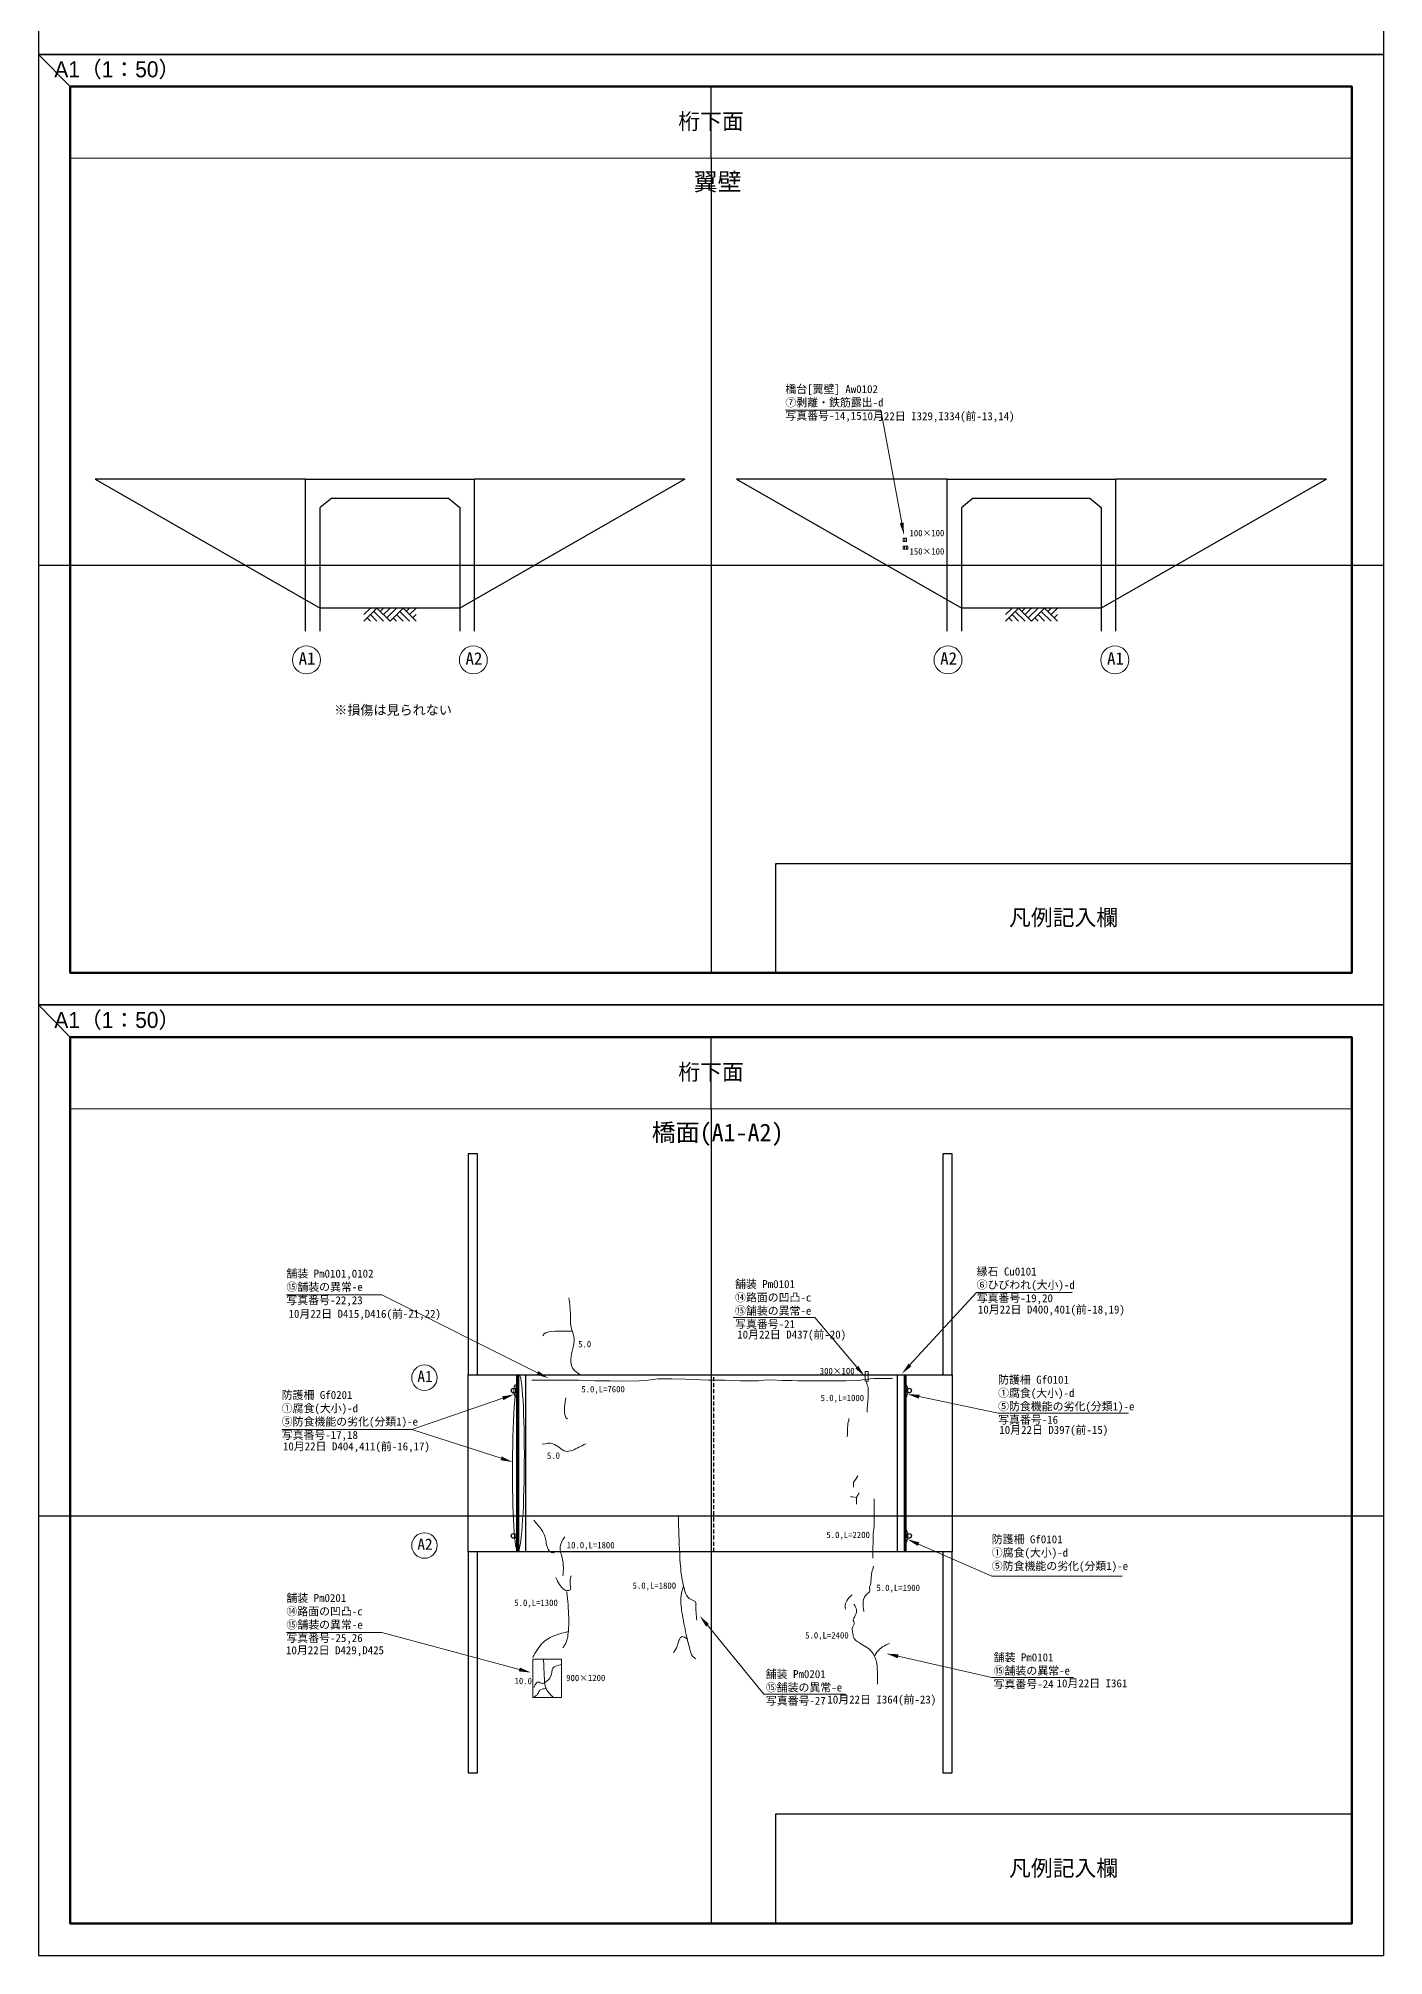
# Model space of a CAD drawing. Header units: millimetres. Extents: x 1462737 to 1504787, y 157083 to 250313.
# Drawn here: x 1462737 to 1504787, y 157083 to 216983 of the extents above; entities that cross this region are included whole.
import ezdxf
from ezdxf import colors
from ezdxf.entities.mleader import LeaderData, LeaderLine
from ezdxf.enums import TextEntityAlignment as Align
from ezdxf.math import Vec2, Vec3

# ---------------------------------------------------------------- set-up
doc = ezdxf.new("R2010")
doc.units = ezdxf.units.MM
doc.linetypes.add('DASHED', pattern=[19.05, 12.7, -6.35])
doc.layers.get('Defpoints').update_dxf_attribs({"color": 4})
for name, color, linetype, lineweight in [('D-DCR-HCH1', 9, 'Continuous', 13), ('D-MTR-FRAM', 7, 'Continuous', 13), ('D-STR', 1, 'Continuous', 25), ('D-STR-DIM', 7, 'Continuous', 13), ('D-STR-HTXT', 7, 'Continuous', 13), ('D-STR-TXT', 7, 'Continuous', 13), ('D-TTL', 2, 'Continuous', 140)]:
    doc.layers.add(name, color=color, linetype=linetype, lineweight=lineweight)
doc.layers.add('ﾀｲﾄﾙ', color=7, linetype='Continuous')
doc.styles.add('MS ゴシック', font='MS Gothic.ttf')
doc.styles.add('MSゴシック', font='MS Gothic.ttf')
doc.styles.get("Standard").update_dxf_attribs({"font": 'arial.ttf'})
doc.styles.add('YOKO_GOTHIC', font='MS Gothic.ttf')

msp = doc.modelspace()

# ---------------------------------------------------------------- linework, layer by layer
at = {"layer": 'D-DCR-HCH1', "color": 1}
for p, q in [((1489818, 201368), (1489818, 201268)), ((1489810, 201121), (1489810, 201021)), ((1489869, 201121), (1489869, 201021))]:
    msp.add_line(p, q, dxfattribs=at)
for points in [[(1489768, 201368), (1489868, 201368), (1489868, 201268), (1489768, 201268)], [(1489767, 201121), (1489917, 201121), (1489917, 201021), (1489767, 201021)], [(1488678, 175332), (1488678, 175032), (1488578, 175032), (1488578, 175332)], [(1478188, 165145), (1479088, 165145), (1479088, 166345), (1478188, 166345)]]:
    msp.add_lwpolyline(points, close=True, dxfattribs=at)
at = {"layer": 'D-DCR-HCH1'}
for points in [[(1489435, 175115), (1489130, 175115), (1488848, 175115), (1488738, 175102), (1488567, 175078), (1488360, 175054), (1487981, 175041), (1487589, 175041), (1487137, 175041), (1486819, 175041), (1486660, 175041), (1486624, 175041), (1486477, 175041), (1486279, 175048), (1485997, 175056), (1485636, 175069), (1485410, 175061), (1485243, 175041), (1485010, 175041), (1484680, 175041), (1484387, 175054), (1484204, 175066), (1484020, 175066), (1483678, 175066), (1482965, 175096), (1482541, 175102), (1482382, 175102), (1482113, 175102), (1481783, 175066), (1481502, 175041), (1481038, 175029), (1480598, 175041), (1480317, 175041), (1480133, 175041), (1479864, 175054), (1479644, 175066), (1479412, 175066), (1479168, 175066), (1478825, 175066), (1478569, 175066), (1478336, 175066), (1478312, 175066), (1478165, 175066)], [(1488065, 173868), (1488065, 173795), (1488040, 173721), (1488028, 173512), (1488028, 173401), (1488016, 173290)], [(1488356, 172071), (1488286, 171966), (1488216, 171878), (1488216, 171843), (1488216, 171791), (1488216, 171721)], [(1488318, 171396), (1488184, 171422), (1488166, 171422), (1488117, 171416)], [(1488311, 171186), (1488311, 171223), (1488311, 171285), (1488311, 171359), (1488324, 171432), (1488385, 171506), (1488385, 171543)], [(1488865, 171353), (1488865, 171071), (1488865, 170744), (1488865, 170682), (1488865, 170522), (1488853, 170399), (1488841, 170350), (1488829, 170276), (1488829, 170202), (1488829, 170141), (1488829, 170030), (1488829, 169932), (1488816, 169882), (1488816, 169506)]]:
    msp.add_lwpolyline(points, dxfattribs=at)
at = {"layer": 'D-DCR-HCH1', "color": 1}
msp.add_lwpolyline([(1488627, 175032), (1488627, 175006), (1488630, 174965), (1488646, 174908), (1488665, 174869), (1488676, 174822), (1488676, 174736), (1488676, 174663), (1488676, 174528), (1488663, 174405), (1488651, 174282), (1488639, 174172), (1488639, 174061)], dxfattribs=at)
for centre, major_axis, ratio in [((1477743, 172466), (18, 2768), 0.06661), ((1477651, 174730), (0, 185), 0.300195), ((1489859, 174730), (0, 185), 0.300195), ((1489858, 170190), (0, 185), 0.300195)]:
    msp.add_ellipse(centre, major_axis=major_axis, ratio=ratio, dxfattribs=at)
for points, knots in [([(1479667, 175233), (1479562, 175307), (1479364, 175448), (1479376, 175924), (1479555, 176314), (1479355, 176721), (1479381, 177133), (1479344, 177455), (1479323, 177635)], [0, 0, 0, 0, 359.667048, 681.828298, 1319.799257, 1556.997944, 1986.798592, 2531.889409, 2531.889409, 2531.889409, 2531.889409]), ([(1479425, 176590), (1479254, 176589), (1478968, 176589), (1478593, 176586), (1478516, 176468), (1478505, 176451)], [0, 0, 0, 0, 537.950639, 897.139322, 955.580675, 955.580675, 955.580675, 955.580675]), ([(1479228, 174513), (1479200, 174374), (1479158, 174165), (1479202, 173916), (1479266, 173863), (1479275, 173856)], [0, 0, 0, 0, 431.77322, 649.444267, 681.737498, 681.737498, 681.737498, 681.737498]), ([(1478487, 173059), (1478603, 173085), (1478879, 173145), (1479189, 172727), (1479581, 172946), (1479779, 173040), (1479853, 173076)], [0, 0, 0, 0, 334.711129, 796.766603, 1221.271801, 1473.763717, 1473.763717, 1473.763717, 1473.763717]), ([(1482741, 170812), (1482753, 170421), (1482774, 169780), (1482816, 168986), (1482927, 168529), (1483025, 168205), (1483300, 168178), (1483282, 167901), (1483300, 167724), (1483317, 167560)], [0, 0, 0, 0, 1175.718054, 1929.671268, 2358.667936, 2616.371922, 2878.521863, 2914.860657, 3418.1306, 3418.1306, 3418.1306, 3418.1306]), ([(1478223, 170683), (1478314, 170580), (1478446, 170429), (1478609, 170139), (1478601, 169891), (1478728, 169684), (1478825, 169668), (1478869, 169660)], [0, 0, 0, 0, 413.394432, 601.836735, 979.860675, 1137.780669, 1265.961538, 1265.961538, 1265.961538, 1265.961538]), ([(1479193, 170166), (1479128, 170069), (1478993, 169866), (1479117, 169529), (1479157, 169226), (1479142, 169037), (1479134, 168950)], [0, 0, 0, 0, 333.532217, 691.590259, 994.999342, 1256.941747, 1256.941747, 1256.941747, 1256.941747]), ([(1479387, 168946), (1479366, 168869), (1479331, 168734), (1479419, 168466), (1479224, 168495), (1479248, 168473), (1479251, 168471)], [0, 0, 0, 0, 263.642163, 461.623356, 536.510183, 548.113924, 548.113924, 548.113924, 548.113924]), ([(1488844, 169249), (1488808, 169131), (1488752, 168943), (1488768, 168707), (1488704, 168578), (1488747, 168462), (1488480, 168304), (1488511, 168046), (1488537, 167833)], [0, 0, 0, 0, 366.499347, 586.676973, 689.211878, 783.293806, 905.159474, 1471.806698, 1471.806698, 1471.806698, 1471.806698]), ([(1478915, 168893), (1478982, 168748), (1479061, 168578), (1479219, 168492), (1479243, 168479)], [0, 0, 0, 0, 454.029497, 534.957323, 534.957323, 534.957323, 534.957323]), ([(1479259, 168443), (1479285, 168176), (1479324, 167768), (1479311, 167218), (1479265, 166882), (1479155, 166733), (1479134, 166703)], [0, 0, 0, 0, 803.269746, 1223.503914, 1664.98891, 1774.663793, 1774.663793, 1774.663793, 1774.663793]), ([(1482902, 168640), (1482872, 168538), (1482795, 168268), (1482856, 167747), (1482966, 167188), (1483079, 166739), (1483153, 166456), (1483249, 166385), (1483284, 166359)], [0, 0, 0, 0, 318.91586, 834.985963, 1545.088153, 2026.092645, 2249.107541, 2378.088282, 2378.088282, 2378.088282, 2378.088282]), ([(1488175, 168358), (1488110, 168302), (1487996, 168203), (1487946, 168022), (1487962, 167932), (1487966, 167904)], [0, 0, 0, 0, 254.931035, 443.534702, 527.684285, 527.684285, 527.684285, 527.684285]), ([(1488229, 168062), (1488267, 168003), (1488349, 167872), (1488271, 167697), (1488189, 167564), (1488279, 167450), (1488138, 167317), (1488204, 167170), (1488194, 166990), (1488461, 166809), (1488788, 166648), (1488966, 166242), (1488962, 165891), (1488962, 165664), (1488962, 165568)], [0, 0, 0, 0, 197.733779, 436.913315, 537.308637, 618.142438, 805.493712, 963.801489, 1062.469608, 1327.866025, 1804.360891, 2174.274492, 2567.614145, 2855.745758, 2855.745758, 2855.745758, 2855.745758]), ([(1479302, 167208), (1479035, 167144), (1478575, 167033), (1478300, 166608), (1478200, 166417), (1478189, 166395)], [0, 0, 0, 0, 787.918501, 1360.752202, 1434.515573, 1434.515573, 1434.515573, 1434.515573]), ([(1483023, 166966), (1482962, 167012), (1482794, 167141), (1482734, 166754), (1482629, 166610), (1482585, 166550)], [0, 0, 0, 0, 186.452093, 520.55992, 760.151324, 760.151324, 760.151324, 760.151324]), ([(1488867, 166448), (1488920, 166526), (1489016, 166672), (1489200, 166779), (1489306, 166822), (1489339, 166835)], [0, 0, 0, 0, 280.189388, 515.478722, 623.411017, 623.411017, 623.411017, 623.411017]), ([(1478526, 166345), (1478534, 166172), (1478544, 165959), (1478558, 165648), (1478588, 165381), (1478749, 165227), (1478835, 165145)], [0, 0, 0, 0, 517.122214, 639.315299, 939.399925, 1285.273592, 1285.273592, 1285.273592, 1285.273592]), ([(1479088, 166179), (1478976, 166158), (1478767, 166118), (1478801, 165778), (1478646, 165669), (1478564, 165612)], [0, 0, 0, 0, 292.855629, 550.150244, 829.764907, 829.764907, 829.764907, 829.764907]), ([(1478610, 165424), (1478536, 165421), (1478423, 165415), (1478358, 165288), (1478299, 165193), (1478228, 165162), (1478188, 165145)], [0, 0, 0, 0, 201.291365, 307.19069, 403.602725, 531.876768, 531.876768, 531.876768, 531.876768]), ([(1478564, 165612), (1478537, 165597), (1478469, 165559), (1478363, 165673), (1478264, 165558), (1478240, 165491), (1478230, 165462)], [0, 0, 0, 0, 88.200258, 213.19017, 339.834482, 435.162939, 435.162939, 435.162939, 435.162939])]:
    msp.add_open_spline(points, degree=3, knots=knots, dxfattribs=at)
at = {"layer": 'D-MTR-FRAM'}
for points in [[(1463737, 213241), (1463737, 187783), (1503787, 187783), (1503787, 213241)], [(1463737, 183541), (1463737, 158083), (1503787, 158083), (1503787, 183541)]]:
    msp.add_lwpolyline(points, close=True, dxfattribs=at)
at = {"layer": 'D-STR', "color": 0}
for p, q in [((1464513, 203207), (1471549, 199182)), ((1471091, 203207), (1464513, 203207)), ((1471091, 198467), (1471091, 203207)), ((1471091, 203207), (1476368, 203207)), ((1482946, 203207), (1475910, 199182)), ((1476368, 198467), (1476368, 203207)), ((1482946, 203207), (1476368, 203207)), ((1484564, 203207), (1491600, 199182)), ((1491142, 203207), (1484564, 203207)), ((1491142, 198467), (1491142, 203207)), ((1491142, 203207), (1496419, 203207)), ((1502997, 203207), (1495961, 199182)), ((1496419, 198467), (1496419, 203207)), ((1502997, 203207), (1496419, 203207)), ((1471906, 202614), (1471549, 202328)), ((1471906, 202614), (1475553, 202614)), ((1475553, 202614), (1475910, 202328)), ((1491957, 202614), (1491600, 202328)), ((1491957, 202614), (1495604, 202614)), ((1495604, 202614), (1495961, 202328)), ((1471549, 198467), (1471549, 202328)), ((1475910, 202328), (1475910, 198467)), ((1491600, 198467), (1491600, 202328)), ((1495961, 202328), (1495961, 198467)), ((1475910, 199182), (1471549, 199182)), ((1495961, 199182), (1491600, 199182)), ((1477743, 175233), (1477743, 169698)), ((1477968, 175233), (1477968, 169698)), ((1489578, 175233), (1489578, 169698)), ((1489803, 175233), (1489803, 169698))]:
    msp.add_line(p, q, dxfattribs=at)
at = {"layer": 'D-STR', "color": 0, "linetype": 'Continuous'}
for p, q in [((1473119, 199182), (1472916, 198978)), ((1473322, 199182), (1472916, 198775)), ((1473119, 198775), (1473017, 198877)), ((1473322, 198775), (1473119, 198978)), ((1473526, 198775), (1473221, 199080)), ((1473322, 199182), (1473729, 198775)), ((1473526, 199182), (1473424, 199080)), ((1473729, 199182), (1473526, 198978)), ((1473933, 199182), (1473628, 198877)), ((1474136, 199182), (1473729, 198775)), ((1473933, 198775), (1473831, 198877)), ((1474136, 198775), (1473933, 198978)), ((1474340, 198775), (1474034, 199080)), ((1474136, 199182), (1474543, 198775)), ((1474340, 199182), (1474238, 199080)), ((1474543, 199182), (1474340, 198978)), ((1474543, 198978), (1474441, 198877)), ((1493170, 199182), (1492967, 198978)), ((1493374, 199182), (1492967, 198775)), ((1493170, 198775), (1493069, 198877)), ((1493374, 198775), (1493170, 198978)), ((1493577, 198775), (1493272, 199080)), ((1493374, 199182), (1493781, 198775)), ((1493577, 199182), (1493476, 199080)), ((1493781, 199182), (1493577, 198978)), ((1493984, 199182), (1493679, 198877)), ((1494188, 199182), (1493781, 198775)), ((1493984, 198775), (1493882, 198877)), ((1494188, 198775), (1493984, 198978)), ((1494391, 198775), (1494086, 199080)), ((1494188, 199182), (1494594, 198775)), ((1494391, 199182), (1494289, 199080)), ((1494594, 199182), (1494391, 198978)), ((1494594, 198978), (1494493, 198877)), ((1477688, 169698), (1477688, 175233)), ((1477724, 175233), (1477724, 169698)), ((1489823, 175233), (1489823, 169698)), ((1489859, 169698), (1489859, 175233)), ((1477652, 174782), (1477688, 174782)), ((1477652, 174690), (1477688, 174690)), ((1489895, 174782), (1489859, 174782)), ((1489895, 174690), (1489859, 174690)), ((1477652, 170242), (1477688, 170242)), ((1477652, 170149), (1477688, 170149)), ((1489895, 170242), (1489859, 170242)), ((1489895, 170149), (1489859, 170149))]:
    msp.add_line(p, q, dxfattribs=at)
at = {"layer": 'D-STR', "color": 0, "linetype": 'DASHED', "ltscale": 10}
msp.add_line((1483848, 169698), (1483848, 175233), dxfattribs=at)
at = {"layer": 'D-STR', "color": 0}
for points in [[(1476168, 175233), (1476468, 175233), (1476468, 182133), (1476168, 182133)], [(1491003, 175233), (1491303, 175233), (1491303, 182133), (1491003, 182133)], [(1476168, 175233), (1491303, 175233), (1491303, 169698), (1476168, 169698)], [(1476168, 162799), (1476468, 162799), (1476468, 169698), (1476168, 169698)], [(1491003, 162799), (1491303, 162799), (1491303, 169698), (1491003, 169698)]]:
    msp.add_lwpolyline(points, close=True, dxfattribs=at)
at = {"layer": 'D-STR', "color": 0, "linetype": 'Continuous'}
for centre in [(1477594, 174736), (1489952, 174736), (1477594, 170196), (1489952, 170196)]:
    msp.add_circle(centre, 74.7, dxfattribs=at)
at = {"layer": 'D-STR-DIM'}
for centre, radius in [((1471118, 197564), 437), ((1476333, 197564), 437), ((1491169, 197564), 437), ((1496385, 197564), 437), ((1474805, 175138), 398), ((1474805, 169896), 398)]:
    msp.add_circle(centre, radius, dxfattribs=at)
at = {"layer": 'D-TTL', "linetype": 'Continuous'}
for points in [[(1463737, 215483), (1503787, 215483), (1503787, 187783), (1463737, 187783)], [(1463737, 185783), (1503787, 185783), (1503787, 158083), (1463737, 158083)]]:
    msp.add_lwpolyline(points, close=True, dxfattribs=at)
at = {"layer": 'Defpoints'}
for p, q in [((1462737, 216483), (1463737, 215483)), ((1483762, 213241), (1483762, 215483)), ((1462737, 186783), (1463737, 185783)), ((1483762, 183541), (1483762, 185783))]:
    msp.add_line(p, q, dxfattribs=at)
at = {"layer": 'Defpoints', "linetype": 'Continuous'}
for p, q in [((1483762, 213241), (1483762, 187783)), ((1483762, 200512), (1462737, 200512)), ((1504787, 200512), (1483762, 200512)), ((1483762, 183541), (1483762, 158083)), ((1483762, 170812), (1462737, 170812)), ((1504787, 170812), (1483762, 170812))]:
    msp.add_line(p, q, dxfattribs=at)
for points in [[(1462737, 216483), (1504787, 216483), (1504787, 246183), (1462737, 246183)], [(1462737, 186783), (1504787, 186783), (1504787, 216483), (1462737, 216483)], [(1462737, 157083), (1504787, 157083), (1504787, 186783), (1462737, 186783)]]:
    msp.add_lwpolyline(points, close=True, dxfattribs=at)
at = {"layer": 'Defpoints'}
for points in [[(1485780, 187783), (1503787, 187783), (1503787, 191198), (1485780, 191198)], [(1485780, 158083), (1503787, 158083), (1503787, 161498), (1485780, 161498)]]:
    msp.add_lwpolyline(points, close=True, dxfattribs=at)

# ---------------------------------------------------------------- texts
at = {"layer": 'D-STR-HTXT', "color": 1, "char_height": 250, "attachment_point": 7, "style": 'MSゴシック'}
for s, insert in [('橋台[翼壁] Aw0102\\P⑦剥離・鉄筋露出-d\\P写真番号-14,15', (1486086, 205001)), ('舗装 Pm0101\\P⑭路面の凹凸-c\\P⑮舗装の異常-e\\P写真番号-21', (1484512, 176659)), ('防護柵 Gf0101\\P①腐食(大小)-d\\P⑤防食機能の劣化(分類1)-e\\P写真番号-16', (1492735, 173673)), ('防護柵 Gf0201\\P①腐食(大小)-d\\P⑤防食機能の劣化(分類1)-e\\P写真番号-17,18', (1470343, 173160)), ('防護柵 Gf0101\\P①腐食(大小)-d\\P⑤防食機能の劣化(分類1)-e', (1492537, 169065)), ('舗装 Pm0201\\P⑭路面の凹凸-c\\P⑮舗装の異常-e\\P写真番号-25,26', (1470490, 166817)), ('舗装 Pm0101\\P⑮舗装の異常-e\\P写真番号-24', (1492595, 165415)), ('舗装 Pm0201\\P⑮舗装の異常-e\\P写真番号-27', (1485474, 164892))]:
    msp.add_mtext_dynamic_manual_height_columns(s, width=4536.57, gutter_width=25, heights=[0], dxfattribs=dict(at, insert=insert))
at = {"layer": 'D-STR-HTXT', "insert": (1471986, 196150), "char_height": 299.6, "attachment_point": 1, "style": 'YOKO_GOTHIC'}
msp.add_mtext('\\A1;※損傷は見られない', dxfattribs=at)
at = {"layer": 'D-STR-HTXT', "char_height": 250, "attachment_point": 7, "style": 'MSゴシック'}
for s, insert in [('舗装 Pm0101,0102\\P⑮舗装の異常-e\\P写真番号-22,23', (1470490, 177368)), ('縁石 Cu0101\\P⑥ひびわれ(大小)-d\\P写真番号-19,20', (1492065, 177433))]:
    msp.add_mtext_dynamic_manual_height_columns(s, width=4536.57, gutter_width=25, heights=[0], dxfattribs=dict(at, insert=insert))
at = {"layer": 'D-STR-TXT', "char_height": 500, "attachment_point": 5, "style": 'MS ゴシック'}
for insert in [(1483762, 214362), (1483762, 184662)]:
    msp.add_mtext('{\\fMS PGothic|b0|i0|c128|p50;桁下面}', dxfattribs=dict(at, insert=insert))
at = {"layer": 'D-STR-TXT', "color": 1, "char_height": 200, "attachment_point": 5, "style": 'MSゴシック'}
for s, insert in [('100×100', (1490511, 201526)), ('150×100', (1490511, 200953)), ('5.0', (1479812, 176185)), ('300×100', (1487706, 175347)), ('5.0,L=1000', (1487867, 174481)), ('5.0', (1478838, 172704)), ('10.0,L=1800', (1480001, 169882)), ('5.0,L=1800', (1481991, 168619)), ('5.0,L=1900', (1489614, 168548)), ('5.0,L=1300', (1478294, 168082)), ('5.0,L=2400', (1487385, 167065)), ('10.0', (1477895, 165663)), ('900×1200', (1479847, 165758))]:
    msp.add_mtext_dynamic_manual_height_columns(s, width=4536.57, gutter_width=25, heights=[0], dxfattribs=dict(at, insert=insert))
at = {"layer": 'D-STR-TXT', "char_height": 200, "attachment_point": 5, "style": 'MSゴシック'}
for s, insert in [('5.0,L=7600', (1480388, 174755)), ('5.0,L=2200', (1488048, 170203))]:
    msp.add_mtext_dynamic_manual_height_columns(s, width=4536.57, gutter_width=25, heights=[0], dxfattribs=dict(at, insert=insert))
at = {"layer": 'Defpoints', "char_height": 500}
for s, insert, attachment_point, style in [('{\\fMS PGothic|b0|i0|c128|p50;A1（1：50）}', (1463237, 215983), 4, 'MS ゴシック'), ('{\\fMS PGothic|b0|i0|c128|p50;凡例記入欄}', (1494783, 189490), 5, 'MSゴシック'), ('{\\fMS PGothic|b0|i0|c128|p50;A1（1：50）}', (1463237, 186283), 4, 'MS ゴシック'), ('{\\fMS PGothic|b0|i0|c128|p50;凡例記入欄}', (1494783, 159790), 5, 'MSゴシック')]:
    msp.add_mtext(s, dxfattribs=dict(at, insert=insert, attachment_point=attachment_point, style=style))
at = {"layer": 'Defpoints', "char_height": 250, "attachment_point": 7, "style": 'MSゴシック'}
for s, insert in [('10月22日 I329,I334(前-13,14)', (1488485, 204987)), ('10月22日 D400,401(前-18,19)', (1492103, 177077)), ('10月22日 D415,D416(前-21,22)', (1470556, 176943)), ('10月22日 D437(前-20)', (1484581, 176295)), ('10月22日 D404,411(前-16,17)', (1470381, 172803)), ('10月22日 D397(前-15)', (1492773, 173317)), ('10月22日 D429,D425', (1470478, 166434)), ('10月22日 I361', (1494562, 165438)), ('10月22日 I364(前-23)', (1487398, 164893))]:
    msp.add_mtext_dynamic_manual_height_columns(s, width=4536.57, gutter_width=25, heights=[0], dxfattribs=dict(at, insert=insert))
at = {"layer": 'ﾀｲﾄﾙ', "style": 'YOKO_GOTHIC'}
for s, height, p in [('翼壁', 550, (1483967, 212062)), ('A1', 385, (1471136, 197302)), ('A2', 385, (1476352, 197302)), ('A2', 385, (1491188, 197302)), ('A1', 385, (1496403, 197302)), ('橋面(A1-A2)', 550, (1483967, 182362)), ('A1', 350, (1474822, 174900)), ('A2', 350, (1474822, 169658))]:
    msp.add_text(s, height=height, dxfattribs=at).set_placement(p, align=Align.BOTTOM_CENTER)

# ---------------------------------------------------------------- leaders
at = {"layer": 'D-STR-HTXT', "color": 1}
ml = msp.add_multileader_mtext('Standard', dxfattribs=at)
ml.set_content('')
ml.set_leader_properties(color=256, linetype='ByLayer', lineweight=13)
ml.build(insert=Vec2(0, 0))
ml.multileader.update_dxf_attribs({"text_left_attachment_type": 8, "text_right_attachment_type": 5, "dogleg_length": 5000, "arrow_head_size": 375})
ctx = ml.context
ctx.base_point, ctx.char_height, ctx.arrow_head_size, ctx.landing_gap_size, ctx.plane_origin = Vec3(1486086, 205364), 100, 375, 1, Vec3(1485009, 204075)
ctx.left_attachment, ctx.right_attachment = 8, 5
notes = []
notes.append((ctx, [(1, (1, 1, 0), (1489071, 205364), (-1, 0), 2984, [(0, [(1489792, 201474)], 0, [])])]))
ctx.mtext, ml.multileader.dxf.content_type = None, 0
at = {"layer": 'D-STR-HTXT'}
ml = msp.add_multileader_mtext('Standard', dxfattribs=at)
ml.set_content('')
ml.set_leader_properties(color=256, linetype='ByLayer', lineweight=13)
ml.build(insert=Vec2(0, 0))
ml.multileader.update_dxf_attribs({"text_left_attachment_type": 8, "text_right_attachment_type": 5, "dogleg_length": 5000, "arrow_head_size": 375})
ctx = ml.context
ctx.base_point, ctx.char_height, ctx.arrow_head_size, ctx.landing_gap_size, ctx.plane_origin = Vec3(1470490, 177731), 100, 375, 1, Vec3(1469413, 176442)
ctx.left_attachment, ctx.right_attachment = 8, 5
notes.append((ctx, [(1, (1, 1, 0), (1473474, 177731), (-1, 0), 2984, [(0, [(1478677, 175122)], 0, [])])]))
ctx.mtext, ml.multileader.dxf.content_type = None, 0
ml = msp.add_multileader_mtext('Standard', dxfattribs=at)
ml.set_content('')
ml.set_leader_properties(color=256, linetype='ByLayer', lineweight=13)
ml.build(insert=Vec2(0, 0))
ml.multileader.update_dxf_attribs({"text_left_attachment_type": 8, "text_right_attachment_type": 5, "dogleg_length": 5000, "arrow_head_size": 375})
ctx = ml.context
ctx.base_point, ctx.char_height, ctx.arrow_head_size, ctx.landing_gap_size, ctx.plane_origin = Vec3(1495049, 177796), 100, 375, 1, Vec3(1490988, 176507)
ctx.left_attachment, ctx.right_attachment = 8, 5
notes.append((ctx, [(0, (1, 1, 0), (1492065, 177796), (1, 0), 2984, [(0, [(1489727, 175262)], 0, [])])]))
ctx.mtext, ml.multileader.dxf.content_type = None, 0
at = {"layer": 'D-STR-HTXT', "color": 1}
ml = msp.add_multileader_mtext('Standard', dxfattribs=at)
ml.set_content('')
ml.set_leader_properties(color=256, linetype='ByLayer', lineweight=13)
ml.build(insert=Vec2(0, 0))
ml.multileader.update_dxf_attribs({"text_left_attachment_type": 8, "text_right_attachment_type": 5, "dogleg_length": 5000, "arrow_head_size": 375})
ctx = ml.context
ctx.base_point, ctx.char_height, ctx.arrow_head_size, ctx.landing_gap_size, ctx.plane_origin = Vec3(1484455, 177022), 100, 375, 1, Vec3(1483435, 175733)
ctx.left_attachment, ctx.right_attachment = 8, 5
notes.append((ctx, [(1, (1, 1, 0), (1487007, 177022), (-1, 0), 2553, [(0, [(1488564, 175182)], 0, [])])]))
ctx.mtext, ml.multileader.dxf.content_type = None, 0
ml = msp.add_multileader_mtext('Standard', dxfattribs=at)
ml.set_content('')
ml.set_leader_properties(color=256, linetype='ByLayer', lineweight=13)
ml.build(insert=Vec2(0, 0))
ml.multileader.update_dxf_attribs({"text_left_attachment_type": 8, "text_right_attachment_type": 5, "dogleg_length": 5000, "arrow_head_size": 375})
ctx = ml.context
ctx.base_point, ctx.char_height, ctx.arrow_head_size, ctx.landing_gap_size, ctx.plane_origin = Vec3(1474335, 173522), 100, 375, 1, Vec3(1470555, 171477)
ctx.left_attachment, ctx.right_attachment = 8, 5
notes.append((ctx, [(1, (1, 1, 0), (1474416, 173522), (-1, 0), 80.4, [(0, [(1477607, 174617)], 0, [])])]))
ctx.mtext, ml.multileader.dxf.content_type = None, 0
ml = msp.add_multileader_mtext('Standard', dxfattribs=at)
ml.set_content('')
ml.set_leader_properties(color=256, linetype='ByLayer', lineweight=13)
ml.build(insert=Vec2(0, 0))
ml.multileader.update_dxf_attribs({"text_left_attachment_type": 8, "text_right_attachment_type": 5, "dogleg_length": 5000, "arrow_head_size": 375})
ctx = ml.context
ctx.base_point, ctx.char_height, ctx.arrow_head_size, ctx.landing_gap_size, ctx.plane_origin = Vec3(1496807, 174036), 100, 375, 1, Vec3(1491658, 172747)
ctx.left_attachment, ctx.right_attachment = 8, 5
notes.append((ctx, [(0, (1, 1, 0), (1492735, 174036), (1, 0), 4072, [(0, [(1489904, 174623)], 0, [])])]))
ctx.mtext, ml.multileader.dxf.content_type = None, 0
ml = msp.add_multileader_mtext('Standard', dxfattribs=at)
ml.set_content('')
ml.set_leader_properties(color=256, linetype='ByLayer', lineweight=13)
ml.build(insert=Vec2(0, 0))
ml.multileader.update_dxf_attribs({"text_left_attachment_type": 8, "text_right_attachment_type": 5, "dogleg_length": 5000, "arrow_head_size": 375})
ctx = ml.context
ctx.base_point, ctx.char_height, ctx.arrow_head_size, ctx.landing_gap_size, ctx.plane_origin = Vec3(1470343, 173522), 100, 375, 1, Vec3(1469266, 172233)
ctx.left_attachment, ctx.right_attachment = 8, 5
notes.append((ctx, [(1, (1, 1, 0), (1474416, 173522), (-1, 0), 4072, [(0, [(1477559, 172505)], 0, [])])]))
ctx.mtext, ml.multileader.dxf.content_type = None, 0
ml = msp.add_multileader_mtext('Standard', dxfattribs=at)
ml.set_content('')
ml.set_leader_properties(color=256, linetype='ByLayer', lineweight=13)
ml.build(insert=Vec2(0, 0))
ml.multileader.update_dxf_attribs({"text_left_attachment_type": 8, "text_right_attachment_type": 5, "dogleg_length": 5000, "arrow_head_size": 375})
ctx = ml.context
ctx.base_point, ctx.char_height, ctx.arrow_head_size, ctx.landing_gap_size, ctx.plane_origin = Vec3(1496610, 168934), 100, 375, 1, Vec3(1491460, 167645)
ctx.left_attachment, ctx.right_attachment = 8, 5
notes.append((ctx, [(0, (1, 1, 0), (1492537, 168934), (1, 0), 4072, [(0, [(1489905, 170090)], 0, [])])]))
ctx.mtext, ml.multileader.dxf.content_type = None, 0
ml = msp.add_multileader_mtext('Standard', dxfattribs=at)
ml.set_content('')
ml.set_leader_properties(color=256, linetype='ByLayer', lineweight=13)
ml.build(insert=Vec2(0, 0))
ml.multileader.update_dxf_attribs({"text_left_attachment_type": 8, "text_right_attachment_type": 5, "dogleg_length": 5000, "arrow_head_size": 375})
ctx = ml.context
ctx.base_point, ctx.char_height, ctx.arrow_head_size, ctx.landing_gap_size, ctx.plane_origin = Vec3(1470490, 167180), 100, 375, 1, Vec3(1469413, 165891)
ctx.left_attachment, ctx.right_attachment = 8, 5
notes.append((ctx, [(1, (1, 1, 0), (1473474, 167180), (-1, 0), 2984, [(0, [(1478134, 165927)], 0, [])])]))
ctx.mtext, ml.multileader.dxf.content_type = None, 0
ml = msp.add_multileader_mtext('Standard', dxfattribs=at)
ml.set_content('')
ml.set_leader_properties(color=256, linetype='ByLayer', lineweight=13)
ml.build(insert=Vec2(0, 0))
ml.multileader.update_dxf_attribs({"text_left_attachment_type": 8, "text_right_attachment_type": 5, "dogleg_length": 5000, "arrow_head_size": 375})
ctx = ml.context
ctx.base_point, ctx.char_height, ctx.arrow_head_size, ctx.landing_gap_size, ctx.plane_origin = Vec3(1487969, 165255), 100, 375, 1, Vec3(1484397, 163966)
ctx.left_attachment, ctx.right_attachment = 8, 5
notes.append((ctx, [(0, (1, 1, 0), (1485417, 165255), (1, 0), 2553, [(0, [(1483411, 167697)], 0, [])])]))
ctx.mtext, ml.multileader.dxf.content_type = None, 0
ml = msp.add_multileader_mtext('Standard', dxfattribs=at)
ml.set_content('')
ml.set_leader_properties(color=256, linetype='ByLayer', lineweight=13)
ml.build(insert=Vec2(0, 0))
ml.multileader.update_dxf_attribs({"text_left_attachment_type": 8, "text_right_attachment_type": 5, "dogleg_length": 5000, "arrow_head_size": 375})
ctx = ml.context
ctx.base_point, ctx.char_height, ctx.arrow_head_size, ctx.landing_gap_size, ctx.plane_origin = Vec3(1495090, 165778), 100, 375, 1, Vec3(1491518, 164489)
ctx.left_attachment, ctx.right_attachment = 8, 5
notes.append((ctx, [(0, (1, 1, 0), (1492537, 165778), (1, 0), 2553, [(0, [(1489246, 166518)], 0, [])])]))
ctx.mtext, ml.multileader.dxf.content_type = None, 0
for ctx, leaders in notes:
    for number, flags, end, landing, length, lines in leaders:
        leader = LeaderData()
        leader.index, (leader.has_last_leader_line, leader.has_dogleg_vector, leader.attachment_direction) = number, flags
        leader.last_leader_point, leader.dogleg_vector, leader.dogleg_length = Vec3(end), Vec3(landing), length
        for number, points, colour, breaks in lines:
            line = LeaderLine()
            line.index, line.vertices, line.color, line.breaks = number, Vec3.list(points), colors.encode_raw_color(colour), breaks
            leader.lines.append(line)
        ctx.leaders.append(leader)

doc.saveas('drawing.dxf')
